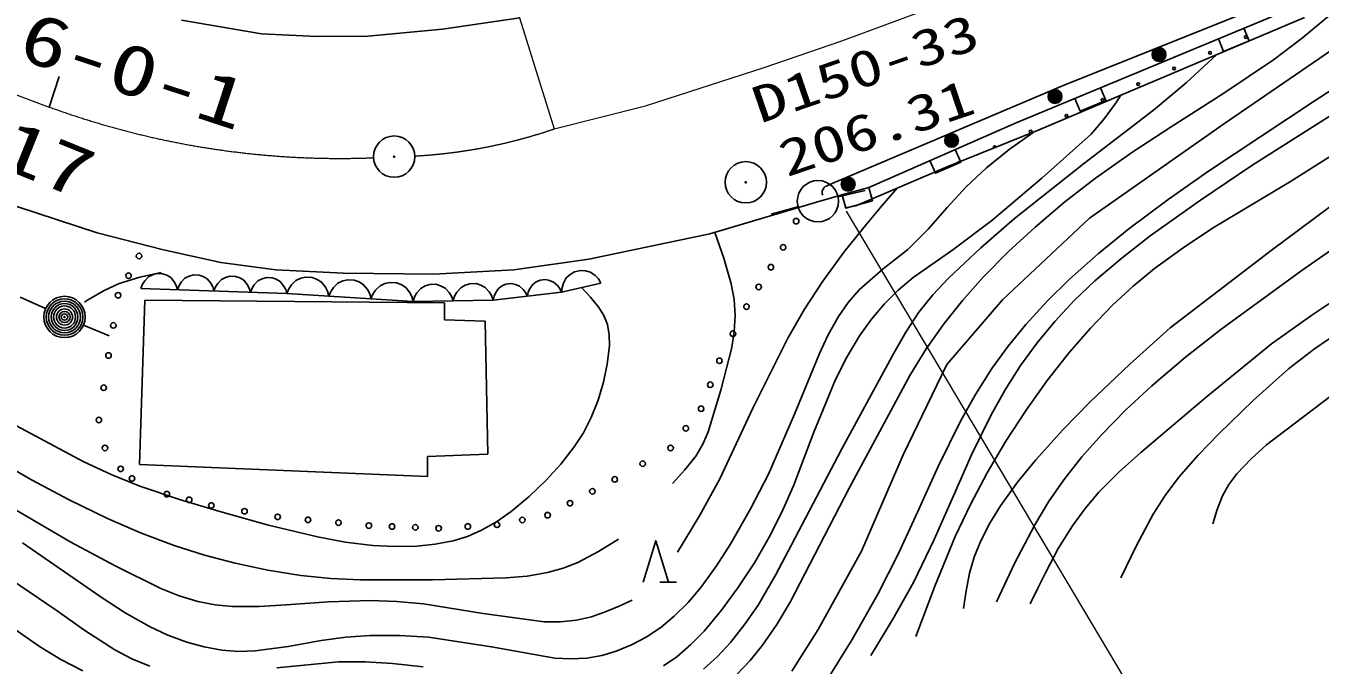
# Model space of a CAD drawing. Units: millimetres, scale not verified. Extents: x 40000 to 680000, y 20000 to 380000.
# Drawn here: x 370902 to 417642, y 241728 to 264804 of the extents above; entities that cross this region are included whole.
import ezdxf
from ezdxf.enums import TextEntityAlignment as Align

# ---------------------------------------------------------------- set-up
doc = ezdxf.new("R2010")
doc.units = ezdxf.units.MM
doc.header["$LTSCALE"] = 1000
doc.linetypes.add('CHAIN', pattern=[18.5, 12, -1.5, 3.5, -1.5])
for name, color, linetype, lineweight in [('M-BGD', 7, 'Continuous', 25), ('M-BGD-HTXT', 7, 'Continuous', 13), ('M-BMK', 2, 'CHAIN', 13), ('M-BMK-SRVR', 3, 'Continuous', 25)]:
    doc.layers.add(name, color=color, linetype=linetype, lineweight=lineweight)
doc.styles.add('ＭＳ ゴシック', font='')
doc.styles.get('ＭＳ ゴシック').set_extended_font_data('MS Gothic')

# ---------------------------------------------------------------- blocks, each defined once
blk = doc.blocks.new('BUHIN200')
at = {"color": 3, "linetype": 'Continuous', "lineweight": 25}
for radius in [746, 22.5]:
    blk.add_circle((0, 0), radius, dxfattribs=at)
blk = doc.blocks.new('BUHIN214')
at = {"color": 7, "linetype": 'Continuous', "lineweight": 25}
blk.add_circle((0, 0), 746, dxfattribs=at)
blk = doc.blocks.new('BUHIN215')
at = {"color": 7, "linetype": 'Continuous', "lineweight": 25}
for radius in [746, 660, 574, 484, 398, 292, 202, 116, 22.5]:
    blk.add_circle((0, 0), radius, dxfattribs=at)
blk = doc.blocks.new('BUHIN217')
at = {"color": 7, "linetype": 'Continuous', "lineweight": 25}
blk.add_line((523, -552), (1030, -230), dxfattribs=at)
blk.add_lwpolyline([(13, -875), (-402, 633), (786, -385)], dxfattribs=at)
blk = doc.blocks.new('BUHIN242')
at = {"color": 7, "linetype": 'Continuous', "lineweight": 25}
blk.add_circle((0, 0), 99.5, dxfattribs=at)
blk = doc.blocks.new('BUHIN243')
at = {"color": 7, "linetype": 'Continuous', "lineweight": 25}
blk.add_circle((0, 0), 99.5, dxfattribs=at)
blk = doc.blocks.new('BUHIN244')
at = {"color": 7, "linetype": 'Continuous', "lineweight": 25}
blk.add_circle((0, 0), 99.5, dxfattribs=at)
blk = doc.blocks.new('BUHIN249')
at = {"color": 7, "linetype": 'Continuous', "lineweight": 25}
blk.add_circle((0, 0), 99.5, dxfattribs=at)
blk = doc.blocks.new('BUHIN250')
at = {"color": 7, "linetype": 'Continuous', "lineweight": 25}
blk.add_circle((0, 0), 99.5, dxfattribs=at)
blk = doc.blocks.new('BUHIN251')
at = {"color": 7, "linetype": 'Continuous', "lineweight": 25}
blk.add_circle((0, 0), 99.5, dxfattribs=at)
blk = doc.blocks.new('BUHIN252')
at = {"color": 7, "linetype": 'Continuous', "lineweight": 25}
blk.add_circle((0, 0), 99.5, dxfattribs=at)
blk = doc.blocks.new('BUHIN253')
at = {"color": 7, "linetype": 'Continuous', "lineweight": 25}
blk.add_circle((0, 0), 99.5, dxfattribs=at)
blk = doc.blocks.new('BUHIN254')
at = {"color": 7, "linetype": 'Continuous', "lineweight": 25}
blk.add_circle((0, 0), 99.5, dxfattribs=at)
blk = doc.blocks.new('BUHIN255')
at = {"color": 7, "linetype": 'Continuous', "lineweight": 25}
blk.add_circle((0, 0), 99.5, dxfattribs=at)
blk = doc.blocks.new('BUHIN256')
at = {"color": 7, "linetype": 'Continuous', "lineweight": 25}
blk.add_circle((0, 0), 99.5, dxfattribs=at)
blk = doc.blocks.new('BUHIN257')
at = {"color": 7, "linetype": 'Continuous', "lineweight": 25}
blk.add_circle((0, 0), 99.5, dxfattribs=at)
blk = doc.blocks.new('BUHIN258')
at = {"color": 7, "linetype": 'Continuous', "lineweight": 25}
blk.add_circle((0, 0), 99.5, dxfattribs=at)
blk = doc.blocks.new('BUHIN259')
at = {"color": 7, "linetype": 'Continuous', "lineweight": 25}
blk.add_circle((0, 0), 99.5, dxfattribs=at)
blk = doc.blocks.new('BUHIN260')
at = {"color": 7, "linetype": 'Continuous', "lineweight": 25}
blk.add_circle((0, 0), 99.5, dxfattribs=at)
blk = doc.blocks.new('BUHIN371')
at = {"color": 7, "linetype": 'Continuous', "lineweight": 25}
blk.add_lwpolyline([(-287, -409), (122, -697), (697, 122), (287, 409)], dxfattribs=at)
blk = doc.blocks.new('BUHIN430')
at = {"color": 7, "linetype": 'Continuous', "lineweight": 25}
for radius in [249, 220, 191, 161, 132, 97.5, 67.5, 38.8, 7.5]:
    blk.add_circle((205, -141), radius, dxfattribs=at)
blk = doc.blocks.new('BUHIN431')
at = {"color": 7, "linetype": 'Continuous', "lineweight": 25}
for radius in [249, 220, 191, 161, 132, 97.5, 67.5, 38.8, 7.5]:
    blk.add_circle((202, -145), radius, dxfattribs=at)
blk = doc.blocks.new('BUHIN472')
at = {"color": 7, "linetype": 'Continuous', "lineweight": 25}
blk.add_lwpolyline([(569, 333), (450, 439), (317, 510), (132, 570), (-33, 565), (-191, 529), (-368, 426), (-476, 305), (-562, 164), (-599, -26), (-600, -175), (-569, -333)], dxfattribs=at)
blk = doc.blocks.new('BUHIN473')
at = {"color": 7, "linetype": 'Continuous', "lineweight": 25}
blk.add_lwpolyline([(667, 367), (532, 492), (381, 579), (170, 654), (-20, 653), (-205, 617), (-411, 503), (-541, 367), (-643, 206), (-693, -12), (-698, -184), (-667, -367)], dxfattribs=at)
blk = doc.blocks.new('BUHIN474')
at = {"color": 7, "linetype": 'Continuous', "lineweight": 25}
blk.add_lwpolyline([(605, 398), (468, 507), (318, 577), (112, 633), (-68, 618), (-240, 570), (-428, 446), (-540, 308), (-625, 148), (-656, -63), (-648, -227), (-605, -398)], dxfattribs=at)
blk = doc.blocks.new('BUHIN475')
at = {"color": 7, "linetype": 'Continuous', "lineweight": 25}
blk.add_lwpolyline([(483, 391), (357, 472), (223, 520), (43, 550), (-110, 522), (-253, 466), (-403, 345), (-487, 217), (-546, 73), (-555, -109), (-534, -248), (-483, -391)], dxfattribs=at)
blk = doc.blocks.new('BUHIN480')
at = {"color": 3, "linetype": 'Continuous', "lineweight": 25}
for radius in [746, 22.5]:
    blk.add_circle((0, 0), radius, dxfattribs=at)

msp = doc.modelspace()

# ---------------------------------------------------------------- linework, layer by layer
at = {"layer": 'M-BGD'}
for p, q in [((406660, 261305), (417018, 265605)), ((388743, 265094), (385942, 264691)), ((417079, 265108), (407523, 261059)), ((379412, 264522), (376525, 265010)), ((385942, 264691), (383252, 264437)), ((381406, 264416), (379412, 264522)), ((383252, 264437), (381406, 264416)), ((418737, 264397), (414149, 261255)), ((371749, 261875), (372106, 262976)), ((401350, 258975), (406660, 261305)), ((407523, 261059), (404200, 259723)), ((414149, 261255), (409310, 257862)), ((404200, 259723), (400876, 258309)), ((400501, 259316), (400041, 259121)), ((400373, 258708), (401350, 258975)), ((399456, 258441), (400373, 258708)), ((400238, 258638), (401213, 258858)), ((370580, 258282), (373471, 257335)), ((395597, 257295), (399456, 258441)), ((398784, 258271), (397821, 258002)), ((400876, 258309), (400494, 258233)), ((409310, 257862), (406168, 254909)), ((373471, 257335), (375878, 256724)), ((391235, 256379), (395597, 257295)), ((375878, 256724), (377941, 256265)), ((377941, 256265), (379927, 255997)), ((388523, 255997), (391235, 256379)), ((379927, 255997), (382372, 255883)), ((382372, 255883), (385620, 255844)), ((385620, 255844), (388523, 255997)), ((380328, 255139), (375059, 255329)), ((391671, 255518), (390247, 255186)), ((371614, 254602), (370701, 255011)), ((375202, 254902), (375011, 248969)), ((375202, 254902), (386023, 254806)), ((384884, 254854), (380328, 255139)), ((387779, 254901), (384884, 254854)), ((386023, 254806), (386023, 254189)), ((390247, 255186), (387779, 254901)), ((406168, 254909), (404157, 252584)), ((372989, 254003), (373910, 253613)), ((386023, 254189), (387494, 254142)), ((387494, 254142), (387589, 249348)), ((404157, 252584), (402586, 249317)), ((387589, 249348), (385406, 249253)), ((385406, 249253), (385406, 248541)), ((402586, 249317), (401080, 245841)), ((385406, 248541), (375011, 248969)), ((401080, 245841), (399509, 243014)), ((399509, 243014), (398566, 241505))]:
    msp.add_line(p, q, dxfattribs=at)
for points in [[(400501, 259316), (408425, 262677), (418625, 266764), (430621, 271386)], [(396569, 241380), (397060, 241891), (397510, 242449), (398025, 243200), (398499, 243998), (400640, 248120), (402821, 252185), (403419, 253141), (404067, 254063), (404739, 254908), (405465, 255722), (406389, 256654), (407355, 257543), (408423, 258448), (409528, 259306), (410877, 260256), (412268, 261163), (414127, 262345), (415957, 263580), (417000, 264367), (418005, 265199), (418360, 265504), (418714, 265811)], [(399760, 241065), (400742, 242657), (401675, 244285), (402414, 245754), (403099, 247251), (403846, 248899), (404653, 250533), (405196, 251502), (405789, 252438), (406373, 253247), (407012, 254028), (407779, 254862), (408597, 255662), (409641, 256588), (410729, 257472), (412152, 258539), (413610, 259556), (417425, 262092), (421282, 264584)], [(413918, 263769), (412799, 262749), (411629, 261767), (409093, 259830), (406600, 257852), (405389, 256795), (404213, 255687), (403660, 255095), (403154, 254467), (402677, 253744), (402248, 252986), (400367, 249535), (398546, 246070), (397973, 244975), (397342, 243898), (396868, 243201), (396345, 242540), (395877, 242038), (395371, 241584)], [(393934, 241703), (394410, 242033), (394920, 242468), (395400, 242958), (396027, 243712), (396614, 244514), (397210, 245419), (397750, 246350), (398208, 247254), (398618, 248198), (399355, 250139), (400143, 252044), (400549, 252843), (401012, 253618), (401438, 254217), (401909, 254776), (402405, 255268), (402947, 255721), (404384, 256724), (405782, 257774), (407596, 259310), (409373, 260896), (409845, 261448), (410271, 262041), (410356, 262165), (410446, 262298)], [(418003, 261558), (415172, 259761), (413324, 258516), (411507, 257220), (410488, 256431), (409507, 255595), (408763, 254885), (408060, 254132), (407422, 253360), (406826, 252544), (406267, 251668), (405760, 250763), (405055, 249319), (404399, 247838), (403705, 246262), (402959, 244716), (402213, 243384), (401411, 242071)], [(407274, 260959), (406415, 260345), (405594, 259684), (404865, 258988), (404175, 258247), (403484, 257465), (402752, 256728), (401861, 256028), (400998, 255274), (400600, 254813), (400244, 254309), (399877, 253657), (399561, 252974), (398666, 250786), (397718, 248624), (397069, 247367), (396358, 246121), (395844, 245309), (395275, 244525), (394821, 243991), (394317, 243491), (393830, 243092), (393298, 242735), (392775, 242456), (392223, 242230), (391702, 242077), (391161, 241982), (390586, 241952), (390000, 241982), (387718, 242389), (385443, 242733), (384391, 242798), (383334, 242803), (382456, 242739), (381571, 242614), (380375, 242395), (379180, 242238), (378584, 242224), (377978, 242272), (377338, 242387), (376712, 242561), (376030, 242813), (375363, 243125), (374482, 243621), (373617, 244178), (370779, 246139)], [(403045, 242762), (403729, 244580), (404468, 246373), (405012, 247528), (405614, 248666), (406289, 249810), (407022, 250934), (407782, 251997), (408590, 253023), (409348, 253893), (410148, 254720), (410886, 255405), (411663, 256043), (412693, 256794), (413760, 257498), (416567, 259190), (419350, 260938)], [(403548, 259939), (403748, 259482), (404664, 259883), (404463, 260341)], [(419546, 259425), (415872, 256690), (412221, 253898), (410765, 252591), (409343, 251235), (408337, 250211), (407373, 249144), (406714, 248334), (406099, 247481), (405711, 246854), (405374, 246193), (405150, 245628), (404984, 245046), (404860, 244411), (404763, 243767)], [(394438, 245804), (395226, 247116), (395960, 248455), (397160, 251002), (398418, 253530), (399025, 254578), (399683, 255592), (400455, 256646), (401275, 257663), (401817, 258305), (402364, 258942)], [(399678, 258695), (399665, 258740), (399658, 258793), (399664, 258850), (399678, 258891), (399702, 258936), (399736, 258975), (399772, 259003), (399811, 259023), (400041, 259121)], [(400379, 258710), (400511, 258228), (401476, 258491), (401344, 258974)], [(405957, 244018), (406619, 245415), (407337, 246788), (407835, 247617), (408385, 248414), (409040, 249248), (409743, 250044), (410628, 250946), (411559, 251808), (412786, 252849), (414051, 253842), (416950, 255944), (419888, 258000)], [(395785, 257351), (396111, 256420), (396374, 255487), (396476, 254923), (396518, 254349), (396487, 253774), (396394, 253188), (395998, 251659), (395545, 250150), (395345, 249699), (395091, 249277), (394697, 248775), (394255, 248287)], [(375785, 255901), (375018, 255728), (374274, 255500), (373724, 255249), (373190, 254938), (373105, 254885), (373020, 254833)], [(391671, 255518), (391580, 255669), (391462, 255788), (391287, 255912), (391110, 255961), (390930, 255976), (390710, 255924), (390555, 255832), (390418, 255710), (390316, 255521), (390266, 255363), (390247, 255186)], [(370381, 250465), (372971, 249080), (373982, 248606), (375014, 248190), (376445, 247703), (377905, 247271), (379670, 246781), (381435, 246355), (382427, 246172), (383433, 246048), (384220, 246005), (385019, 246022), (385680, 246091), (386328, 246219), (386852, 246377), (387361, 246595), (387904, 246903), (388428, 247271), (389081, 247815), (389695, 248407), (390222, 248987), (390706, 249609), (391037, 250118), (391321, 250664), (391567, 251290), (391758, 251945), (391896, 252588), (391977, 253256), (391970, 253648), (391903, 254021), (391775, 254343), (391590, 254643), (391295, 255005), (390967, 255354)], [(418823, 255350), (417343, 254366), (415891, 253328), (413523, 251402), (411164, 249406), (410386, 248709), (409649, 247966), (409153, 247387), (408698, 246762), (408188, 245932), (407721, 245055), (407448, 244504), (407176, 243939)], [(410444, 244881), (411005, 246048), (411617, 247180), (412049, 247857), (412537, 248508), (413237, 249313), (413985, 250082), (415226, 251281), (416499, 252428), (417444, 253147), (418426, 253818)], [(418707, 251949), (415706, 249675), (415148, 249173), (414636, 248630), (414351, 248248), (414119, 247835), (413928, 247347), (413772, 246829)], [(392307, 246276), (391581, 245824), (390836, 245430), (390305, 245223), (389744, 245070), (389008, 244944), (388244, 244876), (385590, 244810), (382983, 244805), (381911, 244856), (380829, 244968), (379643, 245156), (378459, 245405), (377358, 245697), (376263, 246050), (375047, 246509), (373853, 247024), (372466, 247696), (371106, 248422), (367667, 250399)], [(368220, 248677), (372528, 246172), (374132, 245310), (375773, 244496), (376434, 244233), (377116, 244027), (377735, 243908), (378365, 243848), (379324, 243845), (380304, 243902), (381829, 244011), (383342, 244059), (384297, 244029), (385257, 243938), (387417, 243588), (389615, 243294), (390206, 243292), (390788, 243351), (391328, 243476), (391854, 243659), (392327, 243860), (392795, 244077)], [(369696, 245268), (371993, 243717), (373037, 242973), (374111, 242283), (374729, 241959), (375379, 241686)], [(372958, 241525), (372169, 241934), (371400, 242400), (370397, 243097)], [(379971, 241626), (382193, 241844), (383167, 241847), (384147, 241790), (385249, 241662)]]:
    msp.add_lwpolyline(points, dxfattribs=at)
for centre, radius in [((414960, 264401), 49.8), ((413665, 263832), 49.8), ((412369, 263264), 49.8), ((411074, 262696), 49.8), ((409779, 262128), 49.8), ((408484, 261559), 49.8), ((407189, 260991), 49.8), ((373759, 249568), 99.5), ((374326, 248812), 99.5), ((374736, 248465), 99.5), ((375995, 247898), 99.5)]:
    msp.add_circle(centre, radius, dxfattribs=at)
for centre, start, end in [((405894, 260423), 1.0627, 222.7563), ((404599, 259855), 53.728, 170.091)]:
    msp.add_arc(centre, 49.8, start, end, dxfattribs=at)
at = {"layer": 'M-BGD-HTXT'}
for p, q in [((382500, 284956), (389985, 261087)), ((400526, 258116), (416589, 231140))]:
    msp.add_line(p, q, dxfattribs=at)
at = {"layer": 'M-BMK'}
for p, q in [((352959, 268754), (371749, 261875)), ((400369, 264270), (406904, 266684)), ((397560, 263300), (400369, 264270)), ((393285, 261921), (397560, 263300)), ((389985, 261087), (393285, 261921))]:
    msp.add_line(p, q, dxfattribs=at)
for centre, radius, start, end in [((382230, 290557), 30537, 249.9263, 272.2972), ((383951, 278711), 18629, 273.085, 288.9015)]:
    msp.add_arc(centre, radius, start, end, dxfattribs=at)

# ---------------------------------------------------------------- block references
at = {"layer": 'M-BGD', "rotation": 327.61039}
for name, p in [('BUHIN371', (414429, 264530)), ('BUHIN431', (411731, 264002)), ('BUHIN371', (409250, 262380)), ('BUHIN430', (407970, 262484)), ('BUHIN430', (404235, 260900)), ('BUHIN214', (399506, 258474)), ('BUHIN430', (400501, 259316)), ('BUHIN259', (398721, 257754)), ('BUHIN242', (374988, 256496)), ('BUHIN260', (398248, 256809)), ('BUHIN260', (397807, 256095)), ('BUHIN242', (374610, 255787)), ('BUHIN472', (375718, 255306)), ('BUHIN472', (377035, 255258)), ('BUHIN472', (378352, 255210)), ('BUHIN472', (379669, 255163)), ('BUHIN473', (381087, 255092)), ('BUHIN473', (382606, 254997)), ('BUHIN473', (384125, 254901)), ('BUHIN474', (385608, 254866)), ('BUHIN474', (387056, 254889)), ('BUHIN475', (388396, 254972)), ('BUHIN475', (389630, 255115)), ('BUHIN215', (372298, 254295)), ('BUHIN242', (374232, 255079)), ('BUHIN260', (397366, 255381)), ('BUHIN259', (396925, 254668)), ('BUHIN243', (374059, 253992)), ('BUHIN259', (396437, 253691)), ('BUHIN243', (373886, 252906)), ('BUHIN258', (395949, 252715)), ('BUHIN258', (395618, 251849)), ('BUHIN244', (373712, 251741)), ('BUHIN257', (395287, 250983)), ('BUHIN244', (373539, 250575)), ('BUHIN257', (394736, 250275)), ('BUHIN256', (394185, 249566)), ('BUHIN256', (393177, 248999)), ('BUHIN255', (392169, 248432)), ('BUHIN249', (376798, 247694)), ('BUHIN255', (391361, 248002)), ('BUHIN249', (377601, 247489)), ('BUHIN250', (378798, 247284)), ('BUHIN254', (389744, 247141)), ('BUHIN255', (390552, 247572)), ('BUHIN250', (379995, 247079)), ('BUHIN251', (381092, 246974)), ('BUHIN251', (382190, 246869)), ('BUHIN251', (383287, 246764)), ('BUHIN252', (384127, 246732)), ('BUHIN252', (384967, 246701)), ('BUHIN252', (385807, 246669)), ('BUHIN253', (386862, 246732)), ('BUHIN253', (387917, 246795)), ('BUHIN254', (388830, 246968)), ('BUHIN217', (393650, 245466))]:
    msp.add_blockref(name, p, dxfattribs=at)
at = {"layer": 'M-BMK-SRVR', "rotation": 327.61039}
for name, p in [('BUHIN480', (384203, 260084)), ('BUHIN200', (396900, 259157))]:
    msp.add_blockref(name, p, dxfattribs=at)

# ---------------------------------------------------------------- texts
at = {"layer": 'M-BGD-HTXT', "style": 'ＭＳ ゴシック', "width": 1.35}
for s, height, rotation, p in [('150-6-0-1', 1833, 341.8, (363959, 265222)), ('D150-33', 1320, 19, (397550, 260898)), ('210.17', 1833, 338, (363318, 261789)), ('206.31', 1320, 18.7, (398508, 258964))]:
    msp.add_text(s, height=height, rotation=rotation, dxfattribs=at).set_placement(p, align=Align.BOTTOM_LEFT)

doc.saveas('drawing.dxf')
